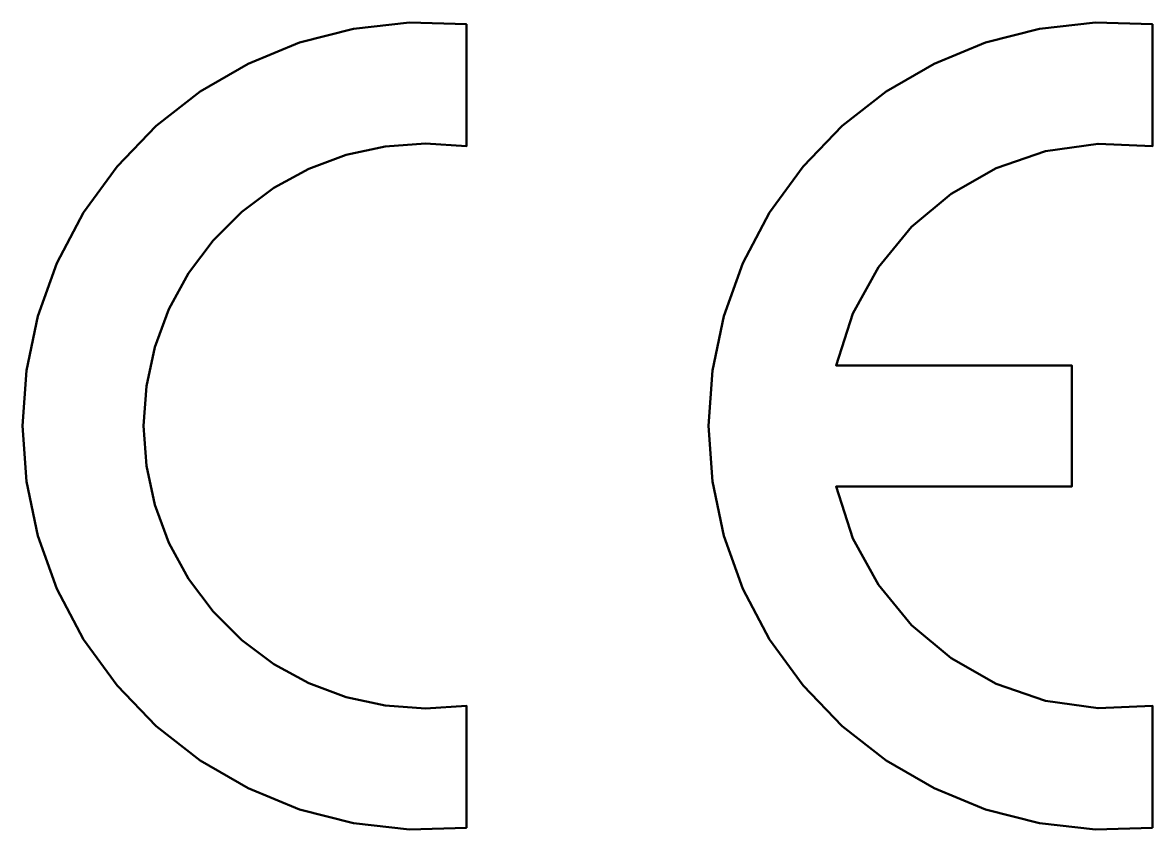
# Model space of a CAD drawing. Header units: millimetres. Extents: x -63 to 63, y -45 to 45.
import ezdxf

# ---------------------------------------------------------------- set-up
doc = ezdxf.new("R2010")
doc.units = ezdxf.units.MM
doc.header["$MEASUREMENT"] = 0
doc.layers.add('Ebene 1', color=7, linetype='Continuous')

msp = doc.modelspace()

# ---------------------------------------------------------------- linework, layer by layer
at = {"layer": 'Ebene 1', "lineweight": 50}
for points in [[(-13.5183, -44.6584), (-13.5183, -31.0423), (-18.0883, -31.3663), (-22.5866, -31.0347), (-26.9503, -30.076), (-31.1168, -28.5191), (-35.0233, -26.3925), (-38.6072, -23.7248), (-41.8056, -20.5447), (-44.5559, -16.8809), (-46.748, -12.8583), (-48.3138, -8.6285), (-49.2533, -4.2606), (-49.5664, 0.1764), (-49.2533, 4.6134), (-48.3138, 8.9813), (-46.748, 13.2112), (-44.5559, 17.2339), (-41.8056, 20.8983), (-38.6072, 24.0787), (-35.0233, 26.7464), (-31.1168, 28.8728), (-26.9503, 30.4295), (-22.5866, 31.3878), (-18.0883, 31.7192), (-13.5183, 31.3951), (-13.5183, 45.0111), (-13.5171, 45.0111), (-19.8896, 45.1993), (-26.1321, 44.5027), (-32.1629, 42.9615), (-37.9, 40.616), (-43.2614, 37.5063), (-48.1654, 33.6729), (-52.53, 29.1559), (-56.2733, 23.9955), (-59.2529, 18.3605), (-61.3813, 12.4514), (-62.6582, 6.3596), (-63.0839, 0.1764), (-62.6582, -6.0068), (-61.3813, -12.0987), (-59.2529, -18.0078), (-56.2733, -23.6429), (-52.53, -28.8032), (-48.1654, -33.3202), (-43.2614, -37.1536), (-37.9, -40.2632), (-32.1629, -42.6088), (-26.1321, -44.15), (-19.8896, -44.8466), (-13.5171, -44.6584), (-13.5183, -44.6584)], [(63.0838, -44.6584), (56.7118, -44.8466), (50.4696, -44.15), (44.439, -42.6088), (38.7021, -40.2632), (33.3406, -37.1536), (28.4367, -33.3202), (24.0721, -28.8032), (20.3288, -23.6429), (17.3492, -18.0078), (15.221, -12.0987), (13.944, -6.0068), (13.5184, 0.1764), (13.944, 6.3596), (15.221, 12.4514), (17.3492, 18.3605), (20.3288, 23.9955), (24.0721, 29.1559), (28.4367, 33.6729), (33.3406, 37.5063), (38.7021, 40.616), (44.439, 42.9615), (50.4696, 44.5027), (56.7118, 45.1993), (63.0838, 45.0111), (63.0838, 31.3951), (57.0136, 31.6847), (51.1607, 30.8407), (45.653, 28.9517), (40.6184, 26.1064), (36.1847, 22.3934), (32.4798, 17.9012), (29.6317, 12.7187), (27.7681, 6.9343), (54.0711, 6.9343), (54.0711, -6.5814), (27.7681, -6.5814), (29.6317, -12.3658), (32.4798, -17.5484), (36.1847, -22.0405), (40.6184, -25.7536), (45.653, -28.5989), (51.1607, -30.4879), (57.0136, -31.3319), (63.0838, -31.0423), (63.0838, -44.6584)]]:
    msp.add_lwpolyline(points, close=True, dxfattribs=at)

doc.saveas('drawing.dxf')
